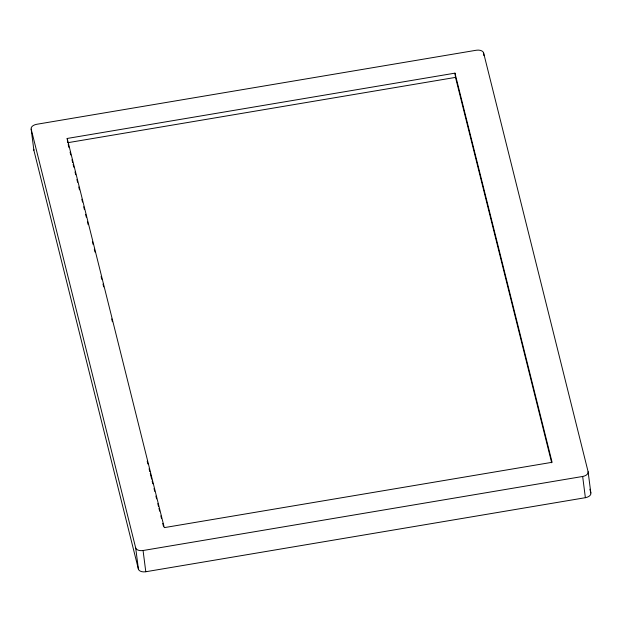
<?xml version="1.0" encoding="UTF-8"?>
<svg xmlns="http://www.w3.org/2000/svg" width="622" height="622" viewBox="0 0 622 622"><rect width="100%" height="100%" fill="white"/><g stroke="black" fill="none" stroke-linecap="round" stroke-linejoin="round"><path stroke-width="0.93" d="M67.184 138.465L454.97 73.147L552.087 462.301L164.294 527.627L67.184 138.465L67.728 142.71L455.514 77.392L551.691 462.784M31.162 129.081L135.682 547.896A6.562 3.802 -7.3 0 0 143.068 550.517L582.659 476.468A6.469 3.748 -7.3 0 0 588.117 471.74L483.589 52.878A6.562 3.802 -7.3 0 0 476.203 50.258L36.706 124.291A6.562 3.802 -7.3 0 0 31.162 129.081L33.883 150.314L138.403 569.122A6.562 3.802 -7.3 0 0 145.789 571.742L585.38 497.693A6.469 3.748 -7.3 0 0 590.838 492.966L588.117 471.74M589.897 489.203L590.838 492.966M68.195 144.599L68.902 147.422M70.076 152.133L70.784 154.964M71.958 159.675L72.665 162.498M73.132 164.387L73.839 167.209M75.013 171.921L75.721 174.751M76.895 179.463L77.602 182.285M78.776 186.997L79.484 189.827M81.832 199.25L82.539 202.072M83.713 206.784L84.421 209.614M85.595 214.326L86.302 217.148M87.477 221.86L88.184 224.69M92.414 241.647L93.121 244.477M94.295 249.189L95.003 252.019M101.114 276.518L101.821 279.34M102.995 284.052L103.703 286.882M111.696 318.915L112.403 321.745M147.204 461.205L147.912 464.028M149.086 468.739L149.793 471.569M150.26 473.451L151.675 479.103M152.141 480.993L152.849 483.815M154.023 488.527L154.73 491.357M155.904 496.068L156.612 498.891M157.786 503.602L158.493 506.432M158.96 508.314L159.667 511.144M160.841 515.856L161.549 518.678M162.723 523.39L163.43 526.22M582.659 476.468L585.38 497.693M483.589 52.878L483.939 55.646M454.97 73.147L455.514 77.392M143.068 550.517L145.789 571.742M135.682 547.896L138.403 569.122M33.883 150.314A6.562 3.802 -7.3 0 1 33.868 149.319"/></g></svg>
